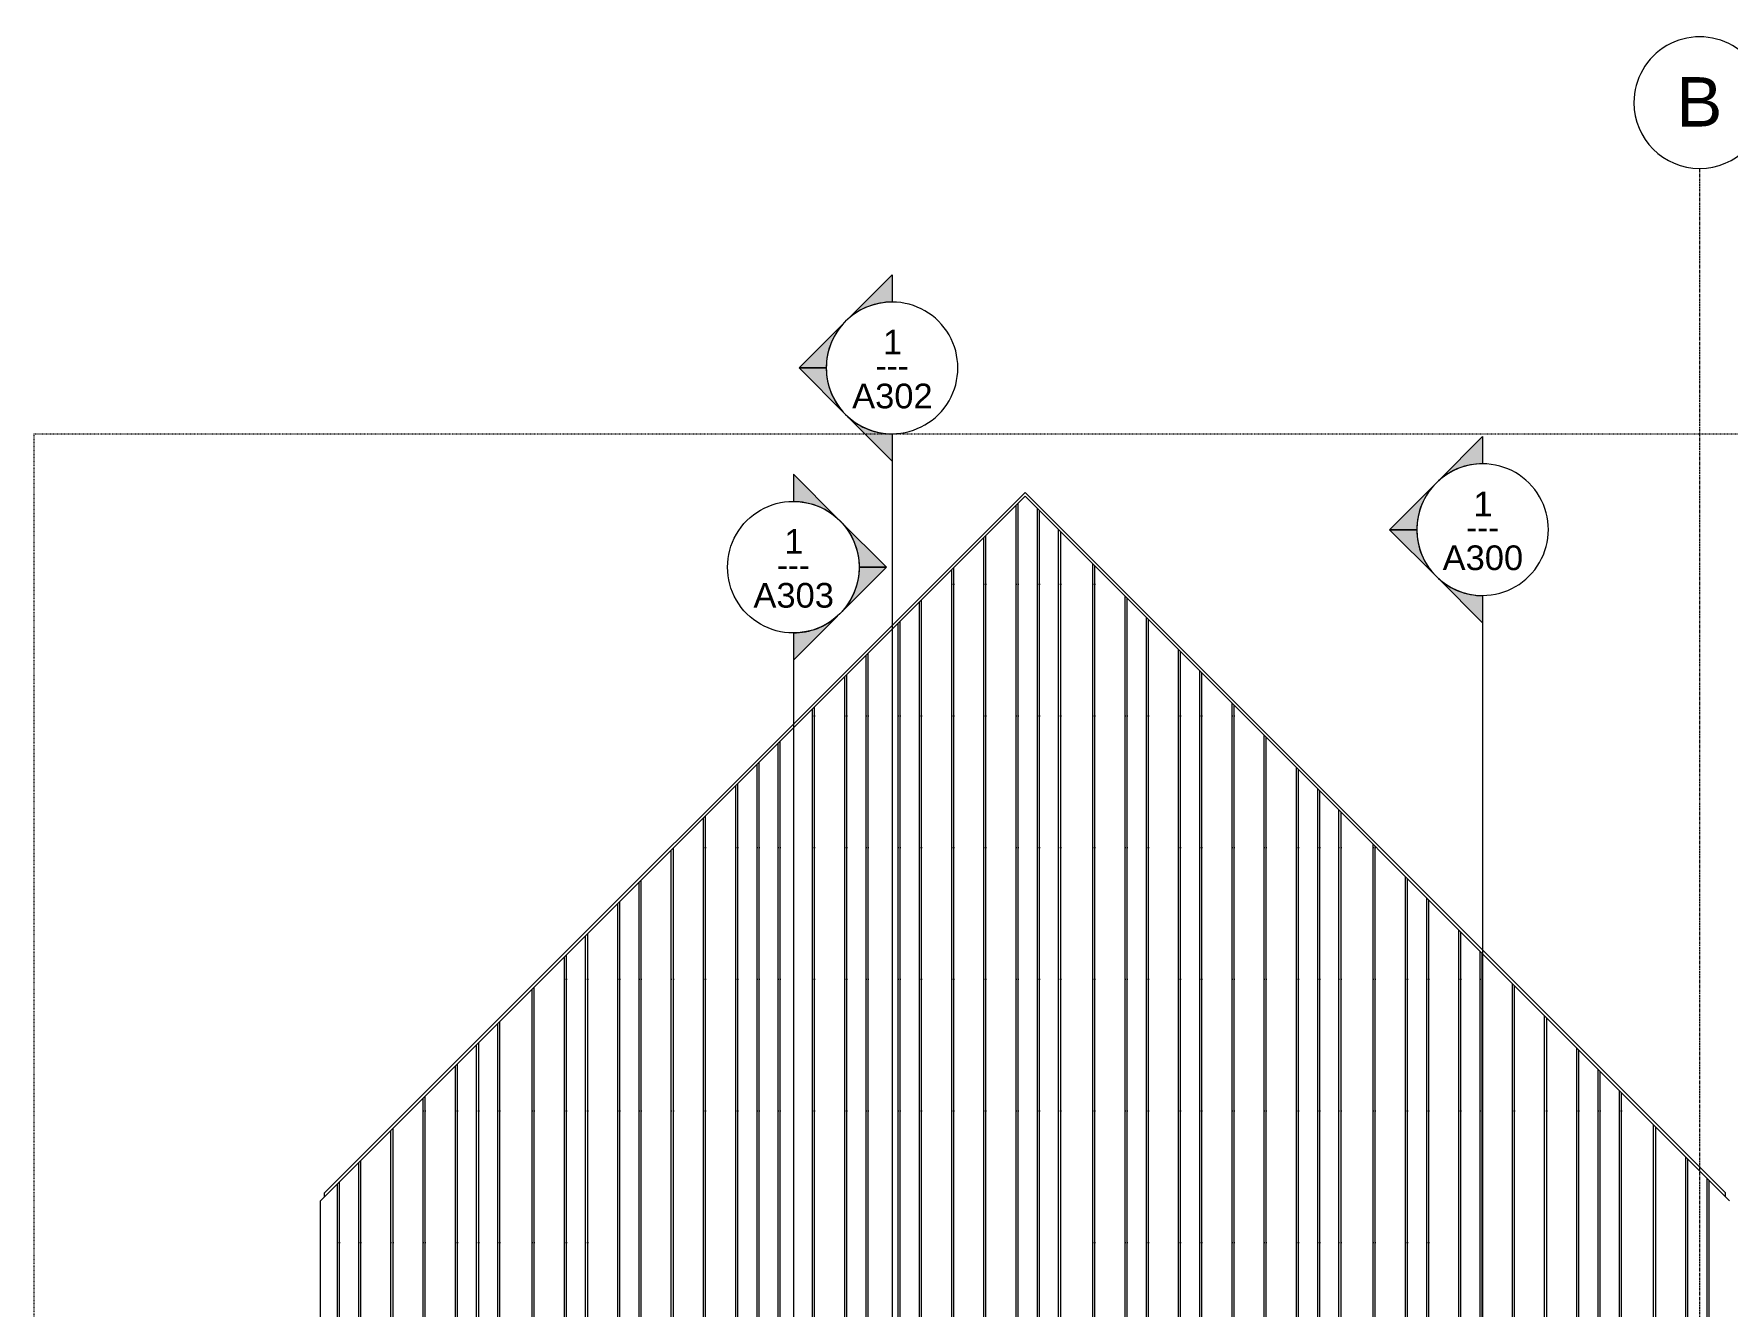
# Model space of a CAD drawing. Header units: inches. Extents: x -8998 to -7518, y -226 to 479.
# Drawn here: x -8930.3 to -8621.6, y 246.7 to 478.7 of the extents above; entities that cross this region are included whole.
import ezdxf

# ---------------------------------------------------------------- set-up
doc = ezdxf.new("R2010")
doc.units = ezdxf.units.IN
doc.header["$MEASUREMENT"] = 0
doc.linetypes.add('Aligning Line 1_8_', pattern=[0.25, 0.125, -0.125])
doc.linetypes.add('Grid Line 1_2_', pattern=[0.8749999999999999, 0.4999999999999999, -0.125, 0.125, -0.125])
for name, color, linetype, lineweight in [('A-ROOF', 132, 'Continuous', 18), ('A-WALL-PATT-1', 111, 'Continuous', 9), ('G-ANNO-SYMB', 111, 'Aligning Line 1_8_', 9), ('G-ANNO-SYMB-1', 111, 'Continuous', 9), ('I-WALL', 2, 'Continuous', 18), ('S-GRID-1', 1, 'Grid Line 1_2_', 9), ('S-GRID-IDEN', 1, 'Continuous', 9)]:
    doc.layers.add(name, color=color, linetype=linetype, lineweight=lineweight)
doc.styles.add('Arial', font='arial.ttf', dxfattribs={"height": 8.999999999999993})
doc.styles.add('Arial_1', font='arial.ttf', dxfattribs={"height": 4.499999999999996})
doc.styles.add('Century Gothic', font='ufonts.com_century-gothic.ttf', dxfattribs={"height": 4.499999999999996})
pattern_1 = [(90, (-8624.882, 114.302), (-51.125, 3.130503380320422e-15), [24, 0, 0, 0]), (90, (-8619.382, 114.302), (-51.125, 3.130503380320422e-15), [24, 0, 0, 0]), (90, (-8619.007, 114.302), (-51.125, 3.130503380320422e-15), [24, 0, 0, 0]), (90, (-8615.507, 114.302), (-51.125, 3.130503380320422e-15), [24, 0, 0, 0]), (90, (-8615.132, 114.302), (-51.125, 3.130503380320422e-15), [24, 0, 0, 0]), (90, (-8609.632, 114.302), (-51.125, 3.130503380320422e-15), [24, 0, 0, 0]), (90, (-8609.257, 114.302), (-51.125, 3.130503380320422e-15), [24, 0, 0, 0]), (90, (-8597.882, 114.302), (-51.125, 3.130503380320422e-15), [24, 0, 0, 0]), (90, (-8597.507, 114.302), (-51.125, 3.130503380320422e-15), [24, 0, 0, 0]), (90, (-8594.007, 114.302), (-51.125, 3.130503380320422e-15), [24, 0, 0, 0]), (90, (-8593.632, 114.302), (-51.125, 3.130503380320422e-15), [24, 0, 0, 0]), (90, (-8590.132, 114.302), (-51.125, 3.130503380320422e-15), [24, 0, 0, 0]), (90, (-8589.757, 114.302), (-51.125, 3.130503380320422e-15), [24, 0, 0, 0]), (90, (-8583.882, 114.302), (-51.125, 3.130503380320422e-15), [24, 0, 0, 0]), (90, (-8583.507, 114.302), (-51.125, 3.130503380320422e-15), [24, 0, 0, 0]), (90, (-8578.007, 114.302), (-51.125, 3.130503380320422e-15), [24, 0, 0, 0]), (90, (-8577.632, 114.302), (-51.125, 3.130503380320422e-15), [24, 0, 0, 0]), (90, (-8574.132, 114.302), (-51.125, 3.130503380320422e-15), [24, 0, 0, 0]), (90, (-8603.757, 114.302), (-51.125, 3.130503380320422e-15), [24, 0, 0, 0]), (90, (-8603.382, 114.302), (-51.125, 3.130503380320422e-15), [24, 0, 0, 0])]

# ---------------------------------------------------------------- blocks, each defined once
blk = doc.blocks.new('Grid - Grid Head - Circle-50561-Section 36')
at = {"layer": 'S-GRID-IDEN'}
for radius, start, end in [(11.99999999999994, 359.9999999999994, 180), (11.99999999999997, 179.9999999999999, 359.999999999999)]:
    blk.add_arc((-8434.569381337618, 466.144851089382), radius, start, end, dxfattribs=at)
blk = doc.blocks.new('Section - Section Head - Filled-22785-Section 36')
at = {"layer": 'G-ANNO-SYMB-1'}
h = blk.add_hatch(color=256, dxfattribs=at)
edge = h.paths.add_edge_path(flags=0)
edge.add_arc((-8666.16698472335, 388.2745239519206), 12.01561779548133, 89.99999999999972, 132.0783950246214, ccw=False)
edge.add_line((-8666.16698472335, 400.2901417474024), (-8666.16698472335, 405.2450867003977))
edge.add_line((-8666.16698472335, 405.2450867003977), (-8674.219212401667, 397.1928590220793))
h = blk.add_hatch(color=256, dxfattribs=at)
edge = h.paths.add_edge_path(flags=0)
edge.add_line((-8674.652266097588, 396.7598053261592), (-8683.137547471826, 388.2745239519206))
edge.add_line((-8683.137547471826, 388.2745239519206), (-8678.16698472335, 388.2745239519206))
edge.add_arc((-8666.16698472335, 388.2745239519205), 11.99999999999945, 135.0000000000002, 180.0000000000001, ccw=False)
h = blk.add_hatch(color=256, dxfattribs=at)
edge = h.paths.add_edge_path(flags=0)
edge.add_arc((-8666.16698472335, 388.2745239519206), 11.99999999999991, 180.0000000000001, 225.0000000000014, ccw=False)
edge.add_line((-8678.16698472335, 388.2745239519206), (-8683.137547471826, 388.2745239519206))
edge.add_line((-8683.137547471826, 388.2745239519206), (-8674.652266097588, 379.789242577682))
h = blk.add_hatch(color=256, dxfattribs=at)
edge = h.paths.add_edge_path(flags=0)
edge.add_line((-8674.219212401667, 379.3561888817619), (-8666.16698472335, 371.3039612034434))
edge.add_line((-8666.16698472335, 371.3039612034434), (-8666.16698472335, 376.2589061564386))
edge.add_arc((-8666.16698472335, 388.2745239519205), 12.01561779548133, 227.9216049753783, 270, ccw=False)
for p, q in [((-8674.219212401667, 397.1928590220793), (-8666.16698472335, 405.2450867003977)), ((-8666.16698472335, 405.2450867003977), (-8666.16698472335, 400.2901417474024)), ((-8683.137547471826, 388.2745239519206), (-8674.652266097588, 396.7598053261592)), ((-8678.16698472335, 388.2745239519206), (-8683.137547471826, 388.2745239519206)), ((-8674.652266097588, 379.789242577682), (-8683.137547471826, 388.2745239519206)), ((-8683.137547471826, 388.2745239519206), (-8678.16698472335, 388.2745239519206)), ((-8666.16698472335, 371.3039612034434), (-8674.219212401667, 379.3561888817619)), ((-8666.16698472335, 376.2589061564386), (-8666.16698472335, 371.3039612034434))]:
    blk.add_line(p, q, dxfattribs=at)
for centre, radius, start, end in [((-8666.16698472335, 388.2901417474024), 11.99999999999991, 89.99999999999972, 269.9999999999994), ((-8666.16698472335, 388.2745239519206), 12.01561779548133, 89.99999999999933, 132.0783950246211), ((-8666.16698472335, 388.2901417474024), 12, 269.9999999999996, 90), ((-8666.16698472335, 388.2745239519205), 11.99999999999945, 134.9999999999998, 179.9999999999997), ((-8666.16698472335, 388.2745239519206), 11.99999999999991, 179.9999999999997, 225.0000000000011), ((-8666.16698472335, 388.2745239519205), 12.01561779548133, 227.9216049753779, 269.9999999999996)]:
    blk.add_arc(centre, radius, start, end, dxfattribs=at)

msp = doc.modelspace()

# ---------------------------------------------------------------- hatches: boundary and pattern name
at = {"layer": 'A-WALL-PATT-1'}
h = msp.add_hatch(dxfattribs=at)
h.set_pattern_fill('FP_8', color=256, style=0, pattern_type=2)
h.set_pattern_definition(pattern_1)
h.paths.add_polyline_path([(-8689.687040324983, 117.9375000000013), (-8629.381881505384, 117.9375000000013), (-8629.381881505384, 149.9374999998914), (-8671.888582278418, 149.9374999998914), (-8671.888582278418, 241.4374999998932), (-8629.381881505384, 241.4374999998932), (-8629.381881505384, 274.1443286515048), (-8749.600631505364, 394.3630786514559), (-8869.819381505384, 274.1443286514661), (-8869.819381505384, 117.9375000000014), (-8698.943540324983, 117.9375000000013)], flags=0)
h.paths.add_polyline_path([(-8745.226040324982, 149.9374999998911), (-8828.51358227842, 149.9374999998914), (-8828.51358227842, 241.4374999998931), (-8737.76358227842, 241.437499999893), (-8737.76358227842, 149.9374999998911)], flags=0)
h = msp.add_hatch(dxfattribs=at)
h.set_pattern_fill('FP_8', color=256, style=0, pattern_type=2)
h.set_pattern_definition(pattern_1)
h.paths.add_polyline_path([(-8878.069381505384, 117.9375000000014), (-8869.819381505384, 117.9375000000014), (-8869.819381505384, 274.1443286514681), (-8878.069381505384, 265.89432865147), (-8878.069381505384, 123.2903686876528)], flags=0)
h = msp.add_hatch(dxfattribs=at)
h.set_pattern_fill('FP_8', color=256, style=0, pattern_type=2)
h.set_pattern_definition(pattern_1)
h.paths.add_polyline_path([(-8624.891540324983, 117.9375000000014), (-8621.131881505384, 117.9375000000014), (-8621.131881505384, 153.6250000000009), (-8624.138582278418, 153.6250000000009), (-8624.138582278418, 149.9374999998914), (-8629.381881505384, 149.9374999998913), (-8629.381881505384, 117.9375000000014)], flags=0)
h.paths.add_polyline_path([(-8621.842202321253, 238.4999999998936), (-8621.131881505384, 238.4999999998936), (-8621.131881505384, 265.8943286515068), (-8629.381881505384, 274.1443286515048), (-8629.381881505384, 241.4374999998932), (-8624.138582278418, 241.4374999998932), (-8624.138582278418, 238.4999999998936)], flags=0)

# ---------------------------------------------------------------- linework, layer by layer
at = {"layer": 'A-ROOF'}
for p, q in [((-8877.319381505384, 267.3514354326577), (-8749.600631505384, 395.0701854326563)), ((-8621.881881505384, 267.3514354326577), (-8749.600631505384, 395.0701854326576)), ((-8877.319381505384, 266.6443286514699), (-8877.319381505384, 267.3514354326577)), ((-8621.881881505384, 266.6443286515062), (-8621.881881505384, 267.3514354326577))]:
    msp.add_line(p, q, dxfattribs=at)
at = {"layer": 'G-ANNO-SYMB'}
for p, q in [((-8930.342970084555, 405.7698510893824), (-8930.342970084555, -182.4828710856818)), ((-8930.342970084554, 405.7698510893824), (-8337.972217687251, 405.7698510893824))]:
    msp.add_line(p, q, dxfattribs=at)
at = {"layer": 'G-ANNO-SYMB-1'}
for p, q in [((-8773.845860559633, 405.7698510893824), (-8773.845860559633, -196.8990835732373)), ((-8666.166984723355, 376.2745239519209), (-8666.166984723355, -196.8990835732373)), ((-8791.845860559642, 369.4297104074022), (-8791.845860559642, -196.8990835732373))]:
    msp.add_line(p, q, dxfattribs=at)
at = {"layer": 'I-WALL'}
for p, q in [((-8749.600631505364, 394.3630786514558), (-8878.069381505384, 265.8943286514701)), ((-8621.131881505384, 265.8943286515068), (-8749.600631505364, 394.3630786514557)), ((-8878.069381505384, 117.9375000000014), (-8878.069381505384, 265.8943286514701))]:
    msp.add_line(p, q, dxfattribs=at)
at = {"layer": 'S-GRID-1'}
msp.add_line((-8626.569381505384, -194), (-8626.569381505384, 454.1448510893824), dxfattribs=at)

# ---------------------------------------------------------------- block references
at = {"layer": 'G-ANNO-SYMB-1'}
for p in [(-107.6788758362791, 29.4953271374615), (0, 0)]:
    msp.add_blockref('Section - Section Head - Filled-22785-Section 36', p, dxfattribs=at)
at = {"layer": 'G-ANNO-SYMB-1', "extrusion": (0, 0, -1)}
msp.add_blockref('Section - Section Head - Filled-22785-Section 36', (17458.01284528299, -6.84481354440782), dxfattribs=at)
at = {"layer": 'S-GRID-IDEN'}
msp.add_blockref('Grid - Grid Head - Circle-50561-Section 36', (-192.0000001677584, 0), dxfattribs=at)

# ---------------------------------------------------------------- texts
at = {"layer": 'G-ANNO-SYMB-1', "char_height": 4.499999999999996, "attachment_point": 1}
for s, insert, width, style in [('1', (-8775.506348797506, 424.7241693194661), 4.241999999999996, 'Arial_1'), ('---', (-8776.832004340866, 420.4708228627733), 7.726499999999994, 'Century Gothic'), ('A302', (-8781.1283960416, 414.9060472247997), 17.87699999999998, 'Arial_1'), ('1', (-8667.827472961228, 395.2288421820045), 4.241999999999996, 'Arial_1'), ('1', (-8793.506348797515, 388.3840286374859), 4.241999999999996, 'Arial_1'), ('---', (-8669.153128504586, 390.9754957253116), 7.726499999999994, 'Century Gothic'), ('A300', (-8673.449520205322, 385.4107200873381), 17.87699999999998, 'Arial_1'), ('---', (-8794.832004340873, 384.130682180793), 7.726499999999994, 'Century Gothic'), ('A303', (-8799.12839604161, 378.5659065428195), 17.87699999999998, 'Arial_1')]:
    msp.add_mtext(s, dxfattribs=dict(at, insert=insert, width=width, style=style))
at = {"layer": 'S-GRID-IDEN', "insert": (-8630.823656834833, 470.7888208297113), "char_height": 8.999999999999993, "width": 10.15049999999999, "attachment_point": 1, "style": 'Arial'}
msp.add_mtext('B', dxfattribs=at)

doc.saveas('drawing.dxf')
